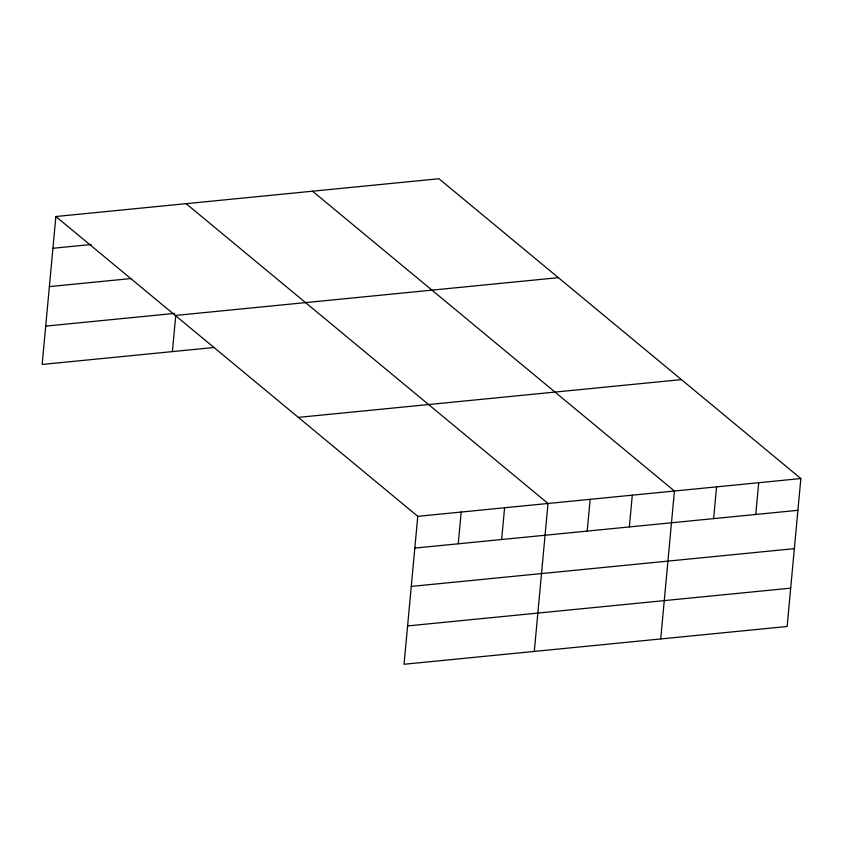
<?xml version="1.0" encoding="UTF-8"?>
<svg xmlns="http://www.w3.org/2000/svg" width="843" height="843" viewBox="0 0 843 843"><rect width="100%" height="100%" fill="white"/><g stroke="black" fill="none" stroke-linecap="round" stroke-linejoin="round"><path stroke-width="1.26" d="M55.87 216.514L417.77 516.327L404.039 664.263L787.13 626.486L800.85 478.55L438.961 178.737L55.87 216.514L42.15 364.45L214.533 347.453M172.393 351.605L175.713 315.83M458.234 543.798L461.184 512.038M501.648 539.52L504.599 507.76M534.293 651.418L548.013 503.482L186.124 203.669M587.213 531.079L590.153 499.319M629.352 526.928L632.292 495.168M660.712 638.952L674.432 491.016L312.542 191.203M713.621 518.614L716.571 486.854M755.76 514.462L758.711 482.702M52.93 248.274L91.234 244.491M49.368 286.609L131.097 278.548M45.712 326.115L174.68 313.396M175.302 315.451L558.382 277.674M298.338 417.39L681.429 379.613M417.77 516.327L800.85 478.55M414.819 548.087L797.899 510.31M411.268 586.422L794.348 548.645M407.601 625.928L790.681 588.151"/></g></svg>
